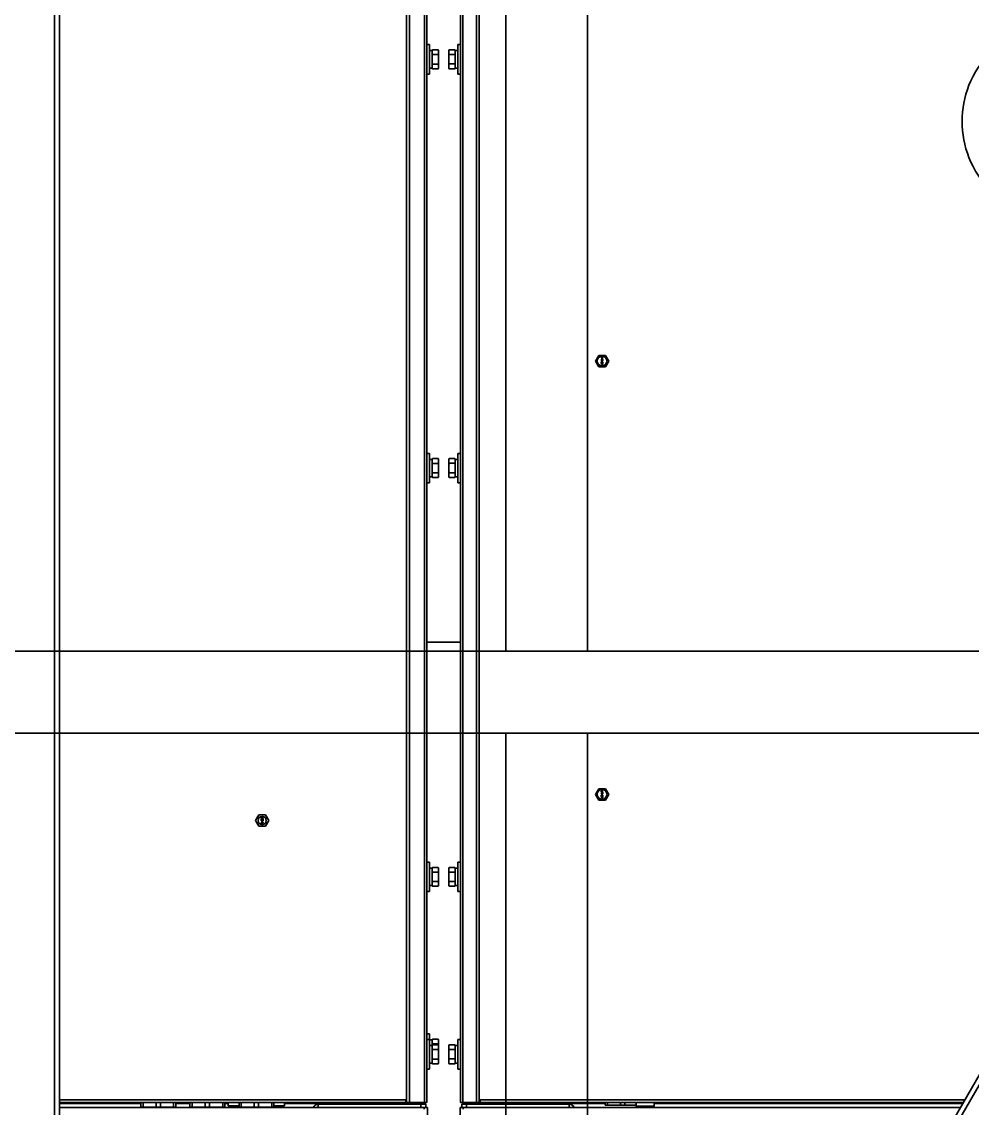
# Model space of a CAD drawing. Header units: millimetres. Extents: x 32496 to 166256, y 3504 to 23939.
# Drawn here: x 75039 to 75620, y 12402 to 13066 of the extents above; entities that cross this region are included whole.
import ezdxf

# ---------------------------------------------------------------- set-up
doc = ezdxf.new("R2010")
doc.units = ezdxf.units.MM
doc.layers.get('0').update_dxf_attribs({"lineweight": 35})

# ---------------------------------------------------------------- blocks, each defined once
blk = doc.blocks.new('DRGTJHYTHRTTR')
at = {"color": 7, "linetype": 'Continuous'}
for p, q in [((57414.04, -50285.69), (57414.04, -49732.69)), ((57464.04, -50285.69), (57464.04, -49732.69)), ((60496.04, -50285.69), (53249.04, -50285.69)), ((60496.04, -50335.69), (53249.04, -50335.69)), ((57414.04, -50735.69), (57414.04, -50335.69)), ((57464.04, -50735.69), (57464.04, -50335.69))]:
    blk.add_line(p, q, dxfattribs=at)
blk = doc.blocks.new('8-1250')
at = {"linetype": 'Continuous'}
for p, q in [((2012.87, -32157.29), (2012.87, -34666.29)), ((2015.87, -32157.29), (2015.87, -34666.29)), ((2228.17, -34566.29), (2228.17, -32553.29)), ((2229.87, -32553.29), (2229.87, -34566.29)), ((2270.87, -34566.29), (2270.87, -32553.29)), ((2272.57, -32553.29), (2272.57, -34566.29)), ((2239.17, -34566.29), (2239.17, -33570.79)), ((2262.57, -33570.79), (2262.57, -34566.29)), ((2240.57, -33680.92), (2240.57, -33925.66)), ((2261.17, -33925.64), (2261.17, -33680.91)), ((3010.87, -33800.26), (2510.87, -34666.29)), ((3010.87, -33806.26), (2514.34, -34666.29)), ((2240.57, -33919.29), (2242.17, -33919.29)), ((2242.17, -33937.29), (2242.17, -33919.29)), ((2261.17, -33919.29), (2259.57, -33919.29)), ((2259.57, -33919.29), (2259.57, -33937.29)), ((2240.57, -33925.66), (2240.57, -33930.92)), ((2242.17, -33922.94), (2243.77, -33922.94)), ((2243.77, -33922.82), (2244.07, -33922.52)), ((2243.77, -33933.76), (2243.77, -33922.82)), ((2244.07, -33922.52), (2247.47, -33922.52)), ((2244.07, -33925.4), (2247.47, -33925.4)), ((2247.77, -33922.82), (2247.47, -33922.52)), ((2247.77, -33933.76), (2247.77, -33922.82)), ((2253.97, -33922.82), (2254.24, -33922.54)), ((2253.97, -33933.76), (2253.97, -33922.82)), ((2254.27, -33922.52), (2254.24, -33922.54)), ((2257.67, -33922.52), (2254.27, -33922.52)), ((2257.67, -33925.36), (2254.27, -33925.36)), ((2257.67, -33922.52), (2257.7, -33922.54)), ((2257.97, -33922.82), (2257.7, -33922.54)), ((2257.97, -33933.76), (2257.97, -33922.82)), ((2259.57, -33922.94), (2257.97, -33922.94)), ((2261.17, -33930.91), (2261.17, -33925.64)), ((2240.57, -33930.92), (2240.57, -34175.66)), ((2242.17, -33933.64), (2243.77, -33933.64)), ((2243.77, -33933.76), (2244.07, -33934.06)), ((2244.07, -33931.18), (2247.47, -33931.18)), ((2244.07, -33934.06), (2247.47, -33934.06)), ((2247.77, -33933.76), (2247.47, -33934.06)), ((2253.97, -33933.76), (2254.24, -33934.03)), ((2257.67, -33931.13), (2254.27, -33931.13)), ((2257.67, -33934.06), (2254.27, -33934.06)), ((2257.97, -33933.76), (2257.7, -33934.03)), ((2259.57, -33933.64), (2257.97, -33933.64)), ((2261.17, -34175.64), (2261.17, -33930.91)), ((2240.57, -33937.29), (2242.17, -33937.29)), ((2261.17, -33937.29), (2259.57, -33937.29)), ((2343.7, -34112.85), (2345.72, -34109.35)), ((2345.72, -34116.35), (2343.7, -34112.85)), ((2349.77, -34109.35), (2345.72, -34109.35)), ((2347.25, -34110.75), (2348.25, -34110.75)), ((2347.25, -34110.87), (2347.25, -34110.75)), ((2348.03, -34110.87), (2347.25, -34110.87)), ((2348.03, -34110.87), (2347.25, -34111.17)), ((2347.25, -34111.33), (2347.25, -34111.17)), ((2347.25, -34111.33), (2348.03, -34111.62)), ((2347.25, -34111.62), (2348.03, -34111.62)), ((2347.25, -34111.75), (2347.25, -34111.62)), ((2348.25, -34111.75), (2347.25, -34111.75)), ((2347.27, -34112.14), (2347.25, -34112.25)), ((2347.25, -34112.35), (2347.25, -34112.25)), ((2347.25, -34112.35), (2347.27, -34112.46)), ((2347.25, -34113.29), (2347.35, -34113.29)), ((2347.25, -34114.04), (2347.25, -34113.29)), ((2347.33, -34112.04), (2347.27, -34112.14)), ((2347.27, -34112.46), (2347.33, -34112.56)), ((2347.42, -34111.98), (2347.33, -34112.04)), ((2347.33, -34112.56), (2347.42, -34112.62)), ((2347.35, -34111.25), (2348.25, -34110.94)), ((2348.25, -34111.56), (2347.35, -34111.25)), ((2347.35, -34112.23), (2347.37, -34112.17)), ((2347.35, -34112.23), (2347.35, -34112.37)), ((2347.37, -34112.44), (2347.35, -34112.37)), ((2347.88, -34113.87), (2347.35, -34113.29)), ((2347.35, -34113.46), (2347.82, -34113.98)), ((2347.35, -34113.46), (2347.35, -34114.04)), ((2347.37, -34112.17), (2347.42, -34112.1)), ((2347.42, -34112.5), (2347.37, -34112.44)), ((2347.52, -34111.94), (2347.42, -34111.98)), ((2347.42, -34112.1), (2347.48, -34112.06)), ((2347.48, -34112.54), (2347.42, -34112.5)), ((2347.42, -34112.62), (2347.52, -34112.67)), ((2347.48, -34112.06), (2347.54, -34112.04)), ((2347.54, -34112.56), (2347.48, -34112.54)), ((2347.67, -34111.92), (2347.52, -34111.94)), ((2347.63, -34112.67), (2347.52, -34112.67)), ((2347.61, -34112.04), (2347.54, -34112.04)), ((2347.54, -34112.56), (2347.61, -34112.56)), ((2347.56, -34112.96), (2347.71, -34112.96)), ((2347.56, -34113), (2347.56, -34112.96)), ((2347.71, -34113), (2347.56, -34113)), ((2347.61, -34112.04), (2347.67, -34112.06)), ((2347.67, -34112.54), (2347.61, -34112.56)), ((2347.63, -34112.83), (2347.61, -34112.85)), ((2347.61, -34112.85), (2347.71, -34112.96)), ((2347.71, -34113), (2347.61, -34113.1)), ((2347.61, -34113.1), (2347.63, -34113.12)), ((2347.63, -34112.67), (2347.74, -34112.62)), ((2347.76, -34112.96), (2347.63, -34112.83)), ((2347.63, -34113.12), (2347.76, -34113)), ((2347.67, -34111.92), (2347.82, -34111.92)), ((2347.67, -34112.06), (2347.71, -34112.1)), ((2347.71, -34112.5), (2347.67, -34112.54)), ((2347.71, -34112.1), (2347.76, -34112.17)), ((2347.76, -34112.44), (2347.71, -34112.5)), ((2347.74, -34112.62), (2347.8, -34112.56)), ((2347.76, -34112.17), (2347.78, -34112.23)), ((2347.78, -34112.37), (2347.76, -34112.44)), ((2347.88, -34112.83), (2347.76, -34112.96)), ((2347.76, -34113), (2347.88, -34113.12)), ((2347.82, -34112.02), (2347.78, -34112.02)), ((2347.86, -34112.14), (2347.78, -34112.02)), ((2347.78, -34112.37), (2347.78, -34112.23)), ((2347.8, -34112.56), (2347.86, -34112.46)), ((2347.8, -34112.96), (2347.91, -34112.85)), ((2347.8, -34112.96), (2347.95, -34112.96)), ((2347.95, -34113), (2347.8, -34113)), ((2347.91, -34113.1), (2347.8, -34113)), ((2347.97, -34111.94), (2347.82, -34111.92)), ((2347.82, -34112.02), (2347.95, -34112.04)), ((2347.88, -34112.25), (2347.86, -34112.14)), ((2347.86, -34112.46), (2347.88, -34112.35)), ((2347.88, -34112.25), (2347.88, -34112.35)), ((2347.91, -34112.85), (2347.88, -34112.83)), ((2347.88, -34113.12), (2347.91, -34113.1)), ((2347.97, -34113.92), (2347.88, -34113.87)), ((2347.95, -34112.04), (2348.01, -34112.06)), ((2347.95, -34112.96), (2347.95, -34113)), ((2348.08, -34111.98), (2347.97, -34111.94)), ((2348.01, -34112.06), (2348.08, -34112.1)), ((2348.08, -34112.48), (2348.01, -34112.52)), ((2348.01, -34112.62), (2348.01, -34112.52)), ((2348.01, -34112.62), (2348.08, -34112.6)), ((2348.1, -34113.33), (2348.01, -34113.31)), ((2348.01, -34113.42), (2348.01, -34113.31)), ((2348.01, -34113.42), (2348.08, -34113.46)), ((2348.08, -34113.87), (2348.01, -34113.92)), ((2348.16, -34112.04), (2348.08, -34111.98)), ((2348.08, -34112.1), (2348.12, -34112.17)), ((2348.12, -34112.42), (2348.08, -34112.48)), ((2348.08, -34112.6), (2348.16, -34112.54)), ((2348.08, -34113.46), (2348.12, -34113.52)), ((2348.12, -34113.81), (2348.08, -34113.87)), ((2348.18, -34113.42), (2348.1, -34113.33)), ((2348.12, -34112.17), (2348.14, -34112.23)), ((2348.14, -34112.35), (2348.12, -34112.42)), ((2348.12, -34113.52), (2348.14, -34113.62)), ((2348.14, -34113.71), (2348.12, -34113.81)), ((2348.14, -34112.35), (2348.14, -34112.23)), ((2348.14, -34113.71), (2348.14, -34113.62)), ((2348.22, -34112.14), (2348.16, -34112.04)), ((2348.16, -34112.54), (2348.22, -34112.44)), ((2348.22, -34113.5), (2348.18, -34113.42)), ((2348.18, -34113.94), (2348.22, -34113.85)), ((2348.25, -34112.25), (2348.22, -34112.14)), ((2348.22, -34112.44), (2348.25, -34112.33)), ((2348.25, -34113.64), (2348.22, -34113.5)), ((2348.22, -34113.85), (2348.25, -34113.73)), ((2348.25, -34110.75), (2348.25, -34110.94)), ((2348.25, -34111.56), (2348.25, -34111.75)), ((2348.25, -34112.25), (2348.25, -34112.33)), ((2348.25, -34113.64), (2348.25, -34113.73)), ((2349.77, -34109.35), (2351.79, -34112.85)), ((2351.79, -34112.85), (2349.77, -34116.35)), ((2345.72, -34116.35), (2349.77, -34116.35)), ((2347.35, -34114.04), (2347.25, -34114.04)), ((2347.27, -34114.46), (2347.25, -34114.58)), ((2347.25, -34114.58), (2347.27, -34114.71)), ((2347.33, -34114.35), (2347.27, -34114.46)), ((2347.27, -34114.71), (2347.33, -34114.81)), ((2347.39, -34114.29), (2347.33, -34114.35)), ((2347.33, -34114.81), (2347.39, -34114.87)), ((2347.35, -34114.58), (2347.37, -34114.48)), ((2347.37, -34114.69), (2347.35, -34114.58)), ((2347.37, -34114.48), (2347.42, -34114.42)), ((2347.42, -34114.75), (2347.37, -34114.69)), ((2347.48, -34114.25), (2347.39, -34114.29)), ((2347.39, -34114.87), (2347.48, -34114.92)), ((2347.42, -34114.42), (2347.54, -34114.33)), ((2347.54, -34114.83), (2347.42, -34114.75)), ((2347.54, -34114.23), (2347.48, -34114.25)), ((2347.48, -34114.92), (2347.54, -34114.94)), ((2347.65, -34114.21), (2347.54, -34114.23)), ((2347.54, -34114.33), (2347.67, -34114.31)), ((2347.67, -34114.85), (2347.54, -34114.83)), ((2347.54, -34114.94), (2347.65, -34114.96)), ((2347.65, -34114.21), (2347.84, -34114.21)), ((2347.84, -34114.96), (2347.65, -34114.96)), ((2347.82, -34114.31), (2347.67, -34114.31)), ((2347.67, -34114.85), (2347.82, -34114.85)), ((2347.82, -34113.98), (2347.88, -34114.02)), ((2347.82, -34114.31), (2347.95, -34114.33)), ((2347.95, -34114.83), (2347.82, -34114.85)), ((2347.95, -34114.23), (2347.84, -34114.21)), ((2347.84, -34114.96), (2347.95, -34114.94)), ((2347.88, -34114.02), (2347.97, -34114.04)), ((2348.01, -34114.25), (2347.95, -34114.23)), ((2347.95, -34114.33), (2348.08, -34114.42)), ((2348.08, -34114.75), (2347.95, -34114.83)), ((2347.95, -34114.94), (2348.01, -34114.92)), ((2347.97, -34113.92), (2348.01, -34113.92)), ((2348.01, -34114.04), (2347.97, -34114.04)), ((2348.01, -34114.04), (2348.1, -34114.02)), ((2348.1, -34114.29), (2348.01, -34114.25)), ((2348.01, -34114.92), (2348.1, -34114.87)), ((2348.08, -34114.42), (2348.12, -34114.48)), ((2348.12, -34114.69), (2348.08, -34114.75)), ((2348.1, -34114.02), (2348.18, -34113.94)), ((2348.16, -34114.35), (2348.1, -34114.29)), ((2348.1, -34114.87), (2348.16, -34114.81)), ((2348.12, -34114.48), (2348.14, -34114.58)), ((2348.14, -34114.58), (2348.12, -34114.69)), ((2348.22, -34114.46), (2348.16, -34114.35)), ((2348.16, -34114.81), (2348.22, -34114.71)), ((2348.25, -34114.58), (2348.22, -34114.46)), ((2348.22, -34114.71), (2348.25, -34114.58)), ((2240.57, -34169.29), (2242.17, -34169.29)), ((2242.17, -34187.29), (2242.17, -34169.29)), ((2242.17, -34172.94), (2243.77, -34172.94)), ((2243.77, -34172.82), (2244.07, -34172.52)), ((2243.77, -34183.76), (2243.77, -34172.82)), ((2244.07, -34172.52), (2247.47, -34172.52)), ((2247.77, -34172.82), (2247.47, -34172.52)), ((2247.77, -34183.76), (2247.77, -34172.82)), ((2253.97, -34172.82), (2254.24, -34172.54)), ((2253.97, -34183.76), (2253.97, -34172.82)), ((2254.27, -34172.52), (2254.24, -34172.54)), ((2257.67, -34172.52), (2254.27, -34172.52)), ((2257.67, -34172.52), (2257.7, -34172.54)), ((2257.97, -34172.82), (2257.7, -34172.54)), ((2257.97, -34183.76), (2257.97, -34172.82)), ((2259.57, -34172.94), (2257.97, -34172.94)), ((2261.17, -34169.29), (2259.57, -34169.29)), ((2259.57, -34169.29), (2259.57, -34187.29)), ((2240.57, -34175.66), (2240.57, -34180.92)), ((2244.07, -34175.4), (2247.47, -34175.4)), ((2257.67, -34175.36), (2254.27, -34175.36)), ((2261.17, -34180.91), (2261.17, -34175.64)), ((2240.57, -34180.92), (2240.57, -34425.66)), ((2242.17, -34183.64), (2243.77, -34183.64)), ((2243.77, -34183.76), (2244.07, -34184.06)), ((2244.07, -34181.18), (2247.47, -34181.18)), ((2244.07, -34184.06), (2247.47, -34184.06)), ((2247.77, -34183.76), (2247.47, -34184.06)), ((2253.97, -34183.76), (2254.24, -34184.03)), ((2257.67, -34181.13), (2254.27, -34181.13)), ((2257.67, -34184.06), (2254.27, -34184.06)), ((2257.97, -34183.76), (2257.7, -34184.03)), ((2259.57, -34183.64), (2257.97, -34183.64)), ((2261.17, -34425.64), (2261.17, -34180.91)), ((2240.57, -34187.29), (2242.17, -34187.29)), ((2261.17, -34187.29), (2259.57, -34187.29)), ((2240.57, -34284.79), (2261.17, -34284.79)), ((2343.7, -34377.85), (2345.72, -34374.35)), ((2345.72, -34381.35), (2343.7, -34377.85)), ((2349.77, -34374.35), (2345.72, -34374.35)), ((2347.25, -34375.75), (2348.25, -34375.75)), ((2347.25, -34375.87), (2347.25, -34375.75)), ((2348.03, -34375.87), (2347.25, -34375.87)), ((2348.03, -34375.87), (2347.25, -34376.17)), ((2347.25, -34376.33), (2347.25, -34376.17)), ((2347.25, -34376.33), (2348.03, -34376.62)), ((2347.25, -34376.62), (2348.03, -34376.62)), ((2347.25, -34376.75), (2347.25, -34376.62)), ((2348.25, -34376.75), (2347.25, -34376.75)), ((2347.27, -34377.14), (2347.25, -34377.25)), ((2347.25, -34377.35), (2347.25, -34377.25)), ((2347.25, -34377.35), (2347.27, -34377.46)), ((2347.25, -34378.29), (2347.35, -34378.29)), ((2347.25, -34379.04), (2347.25, -34378.29)), ((2347.35, -34379.04), (2347.25, -34379.04)), ((2347.27, -34379.46), (2347.25, -34379.58)), ((2347.25, -34379.58), (2347.27, -34379.71)), ((2347.33, -34377.04), (2347.27, -34377.14)), ((2347.27, -34377.46), (2347.33, -34377.56)), ((2347.33, -34379.35), (2347.27, -34379.46)), ((2347.42, -34376.98), (2347.33, -34377.04)), ((2347.33, -34377.56), (2347.42, -34377.62)), ((2347.39, -34379.29), (2347.33, -34379.35)), ((2347.35, -34376.25), (2348.25, -34375.94)), ((2348.25, -34376.56), (2347.35, -34376.25)), ((2347.35, -34377.23), (2347.37, -34377.17)), ((2347.35, -34377.23), (2347.35, -34377.37)), ((2347.37, -34377.44), (2347.35, -34377.37)), ((2347.88, -34378.87), (2347.35, -34378.29)), ((2347.35, -34378.46), (2347.82, -34378.98)), ((2347.35, -34378.46), (2347.35, -34379.04)), ((2347.35, -34379.58), (2347.37, -34379.48)), ((2347.37, -34379.69), (2347.35, -34379.58)), ((2347.37, -34377.17), (2347.42, -34377.1)), ((2347.42, -34377.5), (2347.37, -34377.44)), ((2347.37, -34379.48), (2347.42, -34379.42)), ((2347.48, -34379.25), (2347.39, -34379.29)), ((2347.52, -34376.94), (2347.42, -34376.98)), ((2347.42, -34377.1), (2347.48, -34377.06)), ((2347.48, -34377.54), (2347.42, -34377.5)), ((2347.42, -34377.62), (2347.52, -34377.67)), ((2347.42, -34379.42), (2347.54, -34379.33)), ((2347.48, -34377.06), (2347.54, -34377.04)), ((2347.54, -34377.56), (2347.48, -34377.54)), ((2347.54, -34379.23), (2347.48, -34379.25)), ((2347.67, -34376.92), (2347.52, -34376.94)), ((2347.63, -34377.67), (2347.52, -34377.67)), ((2347.61, -34377.04), (2347.54, -34377.04)), ((2347.54, -34377.56), (2347.61, -34377.56)), ((2347.65, -34379.21), (2347.54, -34379.23)), ((2347.54, -34379.33), (2347.67, -34379.31)), ((2347.56, -34377.96), (2347.71, -34377.96)), ((2347.56, -34378), (2347.56, -34377.96)), ((2347.71, -34378), (2347.56, -34378)), ((2347.61, -34377.04), (2347.67, -34377.06)), ((2347.67, -34377.54), (2347.61, -34377.56)), ((2347.63, -34377.83), (2347.61, -34377.85)), ((2347.61, -34377.85), (2347.71, -34377.96)), ((2347.71, -34378), (2347.61, -34378.1)), ((2347.61, -34378.1), (2347.63, -34378.12)), ((2347.63, -34377.67), (2347.73, -34377.62)), ((2347.76, -34377.96), (2347.63, -34377.83)), ((2347.63, -34378.12), (2347.76, -34378)), ((2347.65, -34379.21), (2347.84, -34379.21)), ((2347.67, -34376.92), (2347.82, -34376.92)), ((2347.67, -34377.06), (2347.71, -34377.1)), ((2347.71, -34377.5), (2347.67, -34377.54)), ((2347.82, -34379.31), (2347.67, -34379.31)), ((2347.71, -34377.1), (2347.76, -34377.17)), ((2347.76, -34377.44), (2347.71, -34377.5)), ((2347.73, -34377.62), (2347.8, -34377.56)), ((2347.76, -34377.17), (2347.78, -34377.23)), ((2347.78, -34377.37), (2347.76, -34377.44)), ((2347.88, -34377.83), (2347.76, -34377.96)), ((2347.76, -34378), (2347.88, -34378.12)), ((2347.82, -34377.02), (2347.78, -34377.02)), ((2347.86, -34377.14), (2347.78, -34377.02)), ((2347.78, -34377.37), (2347.78, -34377.23)), ((2347.8, -34377.56), (2347.86, -34377.46)), ((2347.8, -34377.96), (2347.9, -34377.85)), ((2347.8, -34377.96), (2347.95, -34377.96)), ((2347.95, -34378), (2347.8, -34378)), ((2347.9, -34378.1), (2347.8, -34378)), ((2347.97, -34376.94), (2347.82, -34376.92)), ((2347.82, -34377.02), (2347.95, -34377.04)), ((2347.82, -34378.98), (2347.88, -34379.02)), ((2347.82, -34379.31), (2347.95, -34379.33)), ((2347.95, -34379.23), (2347.84, -34379.21)), ((2347.88, -34377.25), (2347.86, -34377.14)), ((2347.86, -34377.46), (2347.88, -34377.35)), ((2347.88, -34377.25), (2347.88, -34377.35)), ((2347.9, -34377.85), (2347.88, -34377.83)), ((2347.88, -34378.12), (2347.9, -34378.1)), ((2347.97, -34378.92), (2347.88, -34378.87)), ((2347.88, -34379.02), (2347.97, -34379.04)), ((2347.95, -34377.04), (2348.01, -34377.06)), ((2347.95, -34377.96), (2347.95, -34378)), ((2348.01, -34379.25), (2347.95, -34379.23)), ((2347.95, -34379.33), (2348.08, -34379.42)), ((2348.08, -34376.98), (2347.97, -34376.94)), ((2347.97, -34378.92), (2348.01, -34378.92)), ((2348.01, -34379.04), (2347.97, -34379.04)), ((2348.01, -34377.06), (2348.08, -34377.1)), ((2348.08, -34377.48), (2348.01, -34377.52)), ((2348.01, -34377.62), (2348.01, -34377.52)), ((2348.01, -34377.62), (2348.08, -34377.6)), ((2348.1, -34378.33), (2348.01, -34378.31)), ((2348.01, -34378.42), (2348.01, -34378.31)), ((2348.01, -34378.42), (2348.08, -34378.46)), ((2348.08, -34378.87), (2348.01, -34378.92)), ((2348.01, -34379.04), (2348.1, -34379.02)), ((2348.1, -34379.29), (2348.01, -34379.25)), ((2348.16, -34377.04), (2348.08, -34376.98)), ((2348.08, -34377.1), (2348.12, -34377.17)), ((2348.12, -34377.42), (2348.08, -34377.48)), ((2348.08, -34377.6), (2348.16, -34377.54)), ((2348.08, -34378.46), (2348.12, -34378.52)), ((2348.12, -34378.81), (2348.08, -34378.87)), ((2348.08, -34379.42), (2348.12, -34379.48)), ((2348.18, -34378.42), (2348.1, -34378.33)), ((2348.1, -34379.02), (2348.18, -34378.94)), ((2348.16, -34379.35), (2348.1, -34379.29)), ((2348.12, -34377.17), (2348.14, -34377.23)), ((2348.14, -34377.35), (2348.12, -34377.42)), ((2348.12, -34378.52), (2348.14, -34378.62)), ((2348.14, -34378.71), (2348.12, -34378.81)), ((2348.12, -34379.48), (2348.14, -34379.58)), ((2348.14, -34379.58), (2348.12, -34379.69)), ((2348.14, -34377.35), (2348.14, -34377.23)), ((2348.14, -34378.71), (2348.14, -34378.62)), ((2348.22, -34377.14), (2348.16, -34377.04)), ((2348.16, -34377.54), (2348.22, -34377.44)), ((2348.22, -34379.46), (2348.16, -34379.35)), ((2348.22, -34378.5), (2348.18, -34378.42)), ((2348.18, -34378.94), (2348.22, -34378.85)), ((2348.25, -34377.25), (2348.22, -34377.14)), ((2348.22, -34377.44), (2348.25, -34377.33)), ((2348.25, -34378.64), (2348.22, -34378.5)), ((2348.22, -34378.85), (2348.25, -34378.73)), ((2348.25, -34379.58), (2348.22, -34379.46)), ((2348.22, -34379.71), (2348.25, -34379.58)), ((2348.25, -34375.75), (2348.25, -34375.94)), ((2348.25, -34376.56), (2348.25, -34376.75)), ((2348.25, -34377.25), (2348.25, -34377.33)), ((2348.25, -34378.64), (2348.25, -34378.73)), ((2349.77, -34374.35), (2351.79, -34377.85)), ((2351.79, -34377.85), (2349.77, -34381.35)), ((2345.72, -34381.35), (2349.77, -34381.35)), ((2347.27, -34379.71), (2347.33, -34379.81)), ((2347.33, -34379.81), (2347.39, -34379.87)), ((2347.42, -34379.75), (2347.37, -34379.69)), ((2347.39, -34379.87), (2347.48, -34379.92)), ((2347.54, -34379.83), (2347.42, -34379.75)), ((2347.48, -34379.92), (2347.54, -34379.94)), ((2347.67, -34379.85), (2347.54, -34379.83)), ((2347.54, -34379.94), (2347.65, -34379.96)), ((2347.84, -34379.96), (2347.65, -34379.96)), ((2347.67, -34379.85), (2347.82, -34379.85)), ((2347.95, -34379.83), (2347.82, -34379.85)), ((2347.84, -34379.96), (2347.95, -34379.94)), ((2348.08, -34379.75), (2347.95, -34379.83)), ((2347.95, -34379.94), (2348.01, -34379.92)), ((2348.01, -34379.92), (2348.1, -34379.87)), ((2348.12, -34379.69), (2348.08, -34379.75)), ((2348.1, -34379.87), (2348.16, -34379.81)), ((2348.16, -34379.81), (2348.22, -34379.71)), ((2135.83, -34393.79), (2137.85, -34390.29)), ((2141.89, -34390.29), (2137.85, -34390.29)), ((2139.22, -34391.59), (2140.52, -34391.59)), ((2139.22, -34391.75), (2139.22, -34391.59)), ((2140.25, -34391.75), (2139.22, -34391.75)), ((2140.25, -34391.75), (2139.22, -34392.13)), ((2139.22, -34392.35), (2139.22, -34392.13)), ((2139.22, -34392.35), (2140.25, -34392.73)), ((2139.22, -34392.73), (2140.25, -34392.73)), ((2139.22, -34392.89), (2139.22, -34392.73)), ((2140.52, -34392.89), (2139.22, -34392.89)), ((2139.36, -34392.24), (2140.52, -34391.83)), ((2140.52, -34392.65), (2139.36, -34392.24)), ((2140.52, -34391.59), (2140.52, -34391.83)), ((2140.52, -34392.65), (2140.52, -34392.89)), ((2141.89, -34390.29), (2143.91, -34393.79)), ((2137.85, -34397.29), (2135.83, -34393.79)), ((2137.85, -34397.29), (2141.89, -34397.29)), ((2139.25, -34393.4), (2139.22, -34393.54)), ((2139.22, -34393.67), (2139.22, -34393.54)), ((2139.22, -34393.67), (2139.25, -34393.81)), ((2139.22, -34395.06), (2140.3, -34395.06)), ((2139.22, -34395.22), (2139.22, -34395.06)), ((2140.52, -34395.22), (2139.22, -34395.22)), ((2139.22, -34395.43), (2139.36, -34395.43)), ((2139.22, -34396.41), (2139.22, -34395.43)), ((2139.36, -34396.41), (2139.22, -34396.41)), ((2139.33, -34393.27), (2139.25, -34393.4)), ((2139.25, -34393.81), (2139.33, -34393.95)), ((2139.44, -34393.19), (2139.33, -34393.27)), ((2139.33, -34393.95), (2139.44, -34394.03)), ((2139.36, -34393.51), (2139.39, -34393.43)), ((2139.36, -34393.51), (2139.36, -34393.7)), ((2139.39, -34393.78), (2139.36, -34393.7)), ((2140.05, -34396.19), (2139.36, -34395.43)), ((2139.36, -34395.65), (2139.97, -34396.33)), ((2139.36, -34395.65), (2139.36, -34396.41)), ((2139.39, -34393.43), (2139.44, -34393.35)), ((2139.44, -34393.86), (2139.39, -34393.78)), ((2139.58, -34393.13), (2139.44, -34393.19)), ((2139.44, -34393.35), (2139.53, -34393.3)), ((2139.53, -34393.92), (2139.44, -34393.86)), ((2139.44, -34394.03), (2139.58, -34394.08)), ((2139.53, -34393.3), (2139.61, -34393.27)), ((2139.61, -34393.95), (2139.53, -34393.92)), ((2139.78, -34393.11), (2139.58, -34393.13)), ((2139.72, -34394.08), (2139.58, -34394.08)), ((2139.69, -34393.27), (2139.61, -34393.27)), ((2139.61, -34393.95), (2139.69, -34393.95)), ((2139.64, -34394.46), (2139.83, -34394.46)), ((2139.64, -34394.51), (2139.64, -34394.46)), ((2139.83, -34394.51), (2139.64, -34394.51)), ((2139.69, -34393.27), (2139.78, -34393.3)), ((2139.78, -34393.92), (2139.69, -34393.95)), ((2139.72, -34394.3), (2139.69, -34394.32)), ((2139.69, -34394.32), (2139.83, -34394.46)), ((2139.83, -34394.51), (2139.69, -34394.65)), ((2139.69, -34394.65), (2139.72, -34394.68)), ((2139.72, -34394.08), (2139.86, -34394.03)), ((2139.89, -34394.46), (2139.72, -34394.3)), ((2139.72, -34394.68), (2139.89, -34394.51)), ((2139.78, -34393.11), (2139.97, -34393.11)), ((2139.78, -34393.3), (2139.83, -34393.35)), ((2139.83, -34393.86), (2139.78, -34393.92)), ((2139.83, -34393.35), (2139.89, -34393.43)), ((2139.89, -34393.78), (2139.83, -34393.86)), ((2139.86, -34394.03), (2139.94, -34393.95)), ((2139.89, -34393.43), (2139.91, -34393.51)), ((2139.91, -34393.7), (2139.89, -34393.78)), ((2140.05, -34394.3), (2139.89, -34394.46)), ((2139.89, -34394.51), (2140.05, -34394.68)), ((2139.97, -34393.24), (2139.91, -34393.24)), ((2140.02, -34393.4), (2139.91, -34393.24)), ((2139.91, -34393.7), (2139.91, -34393.51)), ((2139.94, -34393.95), (2140.02, -34393.81)), ((2139.94, -34394.46), (2140.08, -34394.32)), ((2139.94, -34394.46), (2140.14, -34394.46)), ((2140.14, -34394.51), (2139.94, -34394.51)), ((2140.08, -34394.65), (2139.94, -34394.51)), ((2140.16, -34393.13), (2139.97, -34393.11)), ((2139.97, -34393.24), (2140.14, -34393.27)), ((2139.97, -34396.33), (2140.05, -34396.38)), ((2140.05, -34393.54), (2140.02, -34393.4)), ((2140.02, -34393.81), (2140.05, -34393.67)), ((2140.05, -34393.54), (2140.05, -34393.67)), ((2140.08, -34394.32), (2140.05, -34394.3)), ((2140.05, -34394.68), (2140.08, -34394.65)), ((2140.16, -34396.25), (2140.05, -34396.19)), ((2140.05, -34396.38), (2140.16, -34396.41)), ((2140.11, -34394.89), (2140.33, -34394.89)), ((2140.11, -34394.89), (2140.3, -34395.06)), ((2140.14, -34393.27), (2140.22, -34393.3)), ((2140.14, -34394.46), (2140.14, -34394.51)), ((2140.3, -34393.19), (2140.16, -34393.13)), ((2140.16, -34396.25), (2140.22, -34396.25)), ((2140.22, -34396.41), (2140.16, -34396.41)), ((2140.22, -34393.3), (2140.3, -34393.35)), ((2140.3, -34393.84), (2140.22, -34393.89)), ((2140.22, -34394.03), (2140.22, -34393.89)), ((2140.22, -34394.03), (2140.3, -34394)), ((2140.33, -34395.49), (2140.22, -34395.46)), ((2140.22, -34395.6), (2140.22, -34395.46)), ((2140.22, -34395.6), (2140.3, -34395.65)), ((2140.3, -34396.19), (2140.22, -34396.25)), ((2140.22, -34396.41), (2140.33, -34396.38)), ((2140.41, -34393.27), (2140.3, -34393.19)), ((2140.3, -34393.35), (2140.36, -34393.43)), ((2140.36, -34393.76), (2140.3, -34393.84)), ((2140.3, -34394), (2140.41, -34393.92)), ((2140.3, -34395.65), (2140.36, -34395.73)), ((2140.36, -34396.11), (2140.3, -34396.19)), ((2140.52, -34395.06), (2140.33, -34394.89)), ((2140.44, -34395.6), (2140.33, -34395.49)), ((2140.33, -34396.38), (2140.44, -34396.27)), ((2140.36, -34393.43), (2140.38, -34393.51)), ((2140.38, -34393.67), (2140.36, -34393.76)), ((2140.36, -34395.73), (2140.38, -34395.87)), ((2140.38, -34395.98), (2140.36, -34396.11)), ((2140.38, -34393.67), (2140.38, -34393.51)), ((2140.38, -34395.98), (2140.38, -34395.87)), ((2140.49, -34393.4), (2140.41, -34393.27)), ((2140.41, -34393.92), (2140.49, -34393.78)), ((2140.49, -34395.71), (2140.44, -34395.6)), ((2140.44, -34396.27), (2140.49, -34396.17)), ((2140.52, -34393.54), (2140.49, -34393.4)), ((2140.49, -34393.78), (2140.52, -34393.65)), ((2140.52, -34395.9), (2140.49, -34395.71)), ((2140.49, -34396.17), (2140.52, -34396)), ((2140.52, -34393.54), (2140.52, -34393.65)), ((2140.52, -34395.06), (2140.52, -34395.22)), ((2140.52, -34395.9), (2140.52, -34396)), ((2143.91, -34393.79), (2141.89, -34397.29)), ((2240.57, -34419.29), (2242.17, -34419.29)), ((2242.17, -34437.29), (2242.17, -34419.29)), ((2261.17, -34419.29), (2259.57, -34419.29)), ((2259.57, -34419.29), (2259.57, -34437.29)), ((2240.57, -34425.66), (2240.57, -34430.92)), ((2242.17, -34422.94), (2243.77, -34422.94)), ((2243.77, -34422.82), (2244.07, -34422.52)), ((2243.77, -34433.76), (2243.77, -34422.82)), ((2244.07, -34422.52), (2247.47, -34422.52)), ((2244.07, -34425.4), (2247.47, -34425.4)), ((2247.77, -34422.82), (2247.47, -34422.52)), ((2247.77, -34433.76), (2247.77, -34422.82)), ((2253.97, -34422.82), (2254.24, -34422.54)), ((2253.97, -34433.76), (2253.97, -34422.82)), ((2254.27, -34422.52), (2254.24, -34422.54)), ((2257.67, -34422.52), (2254.27, -34422.52)), ((2257.67, -34425.36), (2254.27, -34425.36)), ((2257.67, -34422.52), (2257.7, -34422.54)), ((2257.97, -34422.82), (2257.7, -34422.54)), ((2257.97, -34433.76), (2257.97, -34422.82)), ((2259.57, -34422.94), (2257.97, -34422.94)), ((2261.17, -34430.91), (2261.17, -34425.64)), ((2240.57, -34430.92), (2240.57, -34566.29)), ((2244.07, -34431.18), (2247.47, -34431.18)), ((2257.67, -34431.13), (2254.27, -34431.13)), ((2261.17, -34566.29), (2261.17, -34430.91)), ((2240.57, -34437.29), (2242.17, -34437.29)), ((2242.17, -34433.64), (2243.77, -34433.64)), ((2243.77, -34433.76), (2244.07, -34434.06)), ((2244.07, -34434.06), (2247.47, -34434.06)), ((2247.77, -34433.76), (2247.47, -34434.06)), ((2253.97, -34433.76), (2254.24, -34434.03)), ((2257.67, -34434.06), (2254.27, -34434.06)), ((2257.97, -34433.76), (2257.7, -34434.03)), ((2259.57, -34433.64), (2257.97, -34433.64)), ((2261.17, -34437.29), (2259.57, -34437.29)), ((2240.57, -34524.29), (2242.17, -34524.29)), ((2242.17, -34527.79), (2242.17, -34524.29)), ((2240.57, -34527.79), (2242.17, -34527.79)), ((2242.17, -34545.79), (2242.17, -34527.79)), ((2242.17, -34527.94), (2243.77, -34527.94)), ((2242.17, -34531.44), (2243.77, -34531.44)), ((2243.77, -34527.82), (2244.04, -34527.54)), ((2243.77, -34531.32), (2243.77, -34527.82)), ((2243.77, -34531.32), (2244.07, -34531.02)), ((2243.77, -34542.26), (2243.77, -34531.32)), ((2244.07, -34527.52), (2247.47, -34527.52)), ((2244.07, -34530.45), (2247.47, -34530.45)), ((2244.07, -34531.02), (2247.47, -34531.02)), ((2247.77, -34531.32), (2247.47, -34531.02)), ((2247.77, -34527.82), (2247.5, -34527.54)), ((2247.77, -34531.32), (2247.77, -34527.82)), ((2247.77, -34542.26), (2247.77, -34531.32)), ((2253.97, -34531.32), (2254.24, -34531.04)), ((2253.97, -34542.26), (2253.97, -34531.32)), ((2254.27, -34531.02), (2254.24, -34531.04)), ((2257.67, -34531.02), (2254.27, -34531.02)), ((2257.67, -34531.02), (2257.7, -34531.04)), ((2257.97, -34531.32), (2257.7, -34531.04)), ((2257.97, -34542.26), (2257.97, -34531.32)), ((2259.57, -34531.44), (2257.97, -34531.44)), ((2261.17, -34527.79), (2259.57, -34527.79)), ((2259.57, -34527.79), (2259.57, -34545.79)), ((2244.07, -34533.9), (2247.47, -34533.9)), ((2257.67, -34533.86), (2254.27, -34533.86)), ((2240.57, -34545.79), (2242.17, -34545.79)), ((2242.17, -34542.14), (2243.77, -34542.14)), ((2243.77, -34542.26), (2244.07, -34542.56)), ((2244.07, -34539.68), (2247.47, -34539.68)), ((2244.07, -34542.56), (2247.47, -34542.56)), ((2247.77, -34542.26), (2247.47, -34542.56)), ((2253.97, -34542.26), (2254.24, -34542.53)), ((2257.67, -34539.63), (2254.27, -34539.63)), ((2257.67, -34542.56), (2254.27, -34542.56)), ((2257.97, -34542.26), (2257.7, -34542.53)), ((2259.57, -34542.14), (2257.97, -34542.14)), ((2261.17, -34545.79), (2259.57, -34545.79)), ((2015.87, -34564.59), (2227.67, -34564.59)), ((2227.67, -34566.29), (2227.67, -34564.59)), ((2273.07, -34564.59), (2569.59, -34564.59)), ((2273.07, -34566.29), (2273.07, -34564.59)), ((2015.87, -34566.29), (2229.87, -34566.29)), ((2065.71, -34566.79), (2015.87, -34566.79)), ((2015.87, -34569.29), (2240.87, -34569.29)), ((2065.71, -34569.06), (2065.71, -34566.29)), ((2065.71, -34569.06), (2087.04, -34569.06)), ((2067.02, -34569.06), (2067.02, -34566.29)), ((2075.05, -34569.06), (2075.05, -34566.29)), ((2077.69, -34569.06), (2077.69, -34566.29)), ((2085.72, -34569.06), (2085.72, -34566.29)), ((2087.04, -34569.06), (2087.04, -34566.29)), ((2095.71, -34566.79), (2087.04, -34566.79)), ((2095.71, -34569.06), (2095.71, -34566.29)), ((2095.71, -34569.06), (2117.04, -34569.06)), ((2097.02, -34569.06), (2097.02, -34566.29)), ((2105.05, -34569.06), (2105.05, -34566.29)), ((2107.69, -34569.06), (2107.69, -34566.29)), ((2115.72, -34569.06), (2115.72, -34566.29)), ((2117.04, -34569.06), (2117.04, -34566.29)), ((2119.12, -34566.79), (2117.04, -34566.79)), ((2119.12, -34568.29), (2119.12, -34566.29)), ((2119.12, -34568.29), (2125.71, -34568.29)), ((2125.71, -34569.06), (2125.71, -34566.29)), ((2125.71, -34569.06), (2147.04, -34569.06)), ((2127.02, -34569.06), (2127.02, -34566.29)), ((2135.05, -34569.06), (2135.05, -34566.29)), ((2137.69, -34569.06), (2137.69, -34566.29)), ((2145.72, -34569.06), (2145.72, -34566.29)), ((2147.04, -34569.06), (2147.04, -34566.29)), ((2147.04, -34568.29), (2153.62, -34568.29)), ((2153.62, -34568.29), (2153.62, -34566.29)), ((2190.87, -34566.79), (2153.62, -34566.79)), ((2239.87, -34567.29), (2174.07, -34567.29)), ((2174.07, -34569.29), (2174.07, -34567.29)), ((2190.47, -34567.29), (2190.47, -34566.79)), ((2190.87, -34566.79), (2190.87, -34566.29)), ((2191.97, -34567.29), (2191.97, -34566.29)), ((2193.37, -34567.29), (2193.37, -34566.29)), ((2195.87, -34567.29), (2195.87, -34566.29)), ((2210.87, -34567.29), (2210.87, -34566.29)), ((2213.37, -34567.29), (2213.37, -34566.29)), ((2220.37, -34566.29), (2220.37, -34567.29)), ((2229.87, -34566.29), (2240.57, -34566.29)), ((2236.87, -34569.29), (2236.87, -34567.29)), ((2238.87, -34570.29), (2238.87, -34569.29)), ((2239.87, -34567.29), (2239.87, -34569.29)), ((2240.87, -34664.29), (2240.87, -34569.29)), ((2260.87, -34569.29), (2566.88, -34569.29)), ((2260.87, -34664.29), (2260.87, -34569.29)), ((2261.17, -34566.29), (2270.87, -34566.29)), ((2327.67, -34567.29), (2261.87, -34567.29)), ((2261.87, -34569.29), (2261.87, -34567.29)), ((2262.87, -34569.29), (2262.87, -34570.29)), ((2264.87, -34567.29), (2264.87, -34569.29)), ((2270.87, -34566.29), (2568.61, -34566.29)), ((2281.37, -34566.29), (2281.37, -34567.29)), ((2288.37, -34567.29), (2288.37, -34566.29)), ((2290.87, -34567.29), (2290.87, -34566.29)), ((2305.87, -34567.29), (2305.87, -34566.29)), ((2308.37, -34567.29), (2308.37, -34566.29)), ((2310.87, -34566.29), (2310.87, -34566.79)), ((2349.71, -34566.79), (2310.87, -34566.79)), ((2327.67, -34569.29), (2327.67, -34567.29)), ((2349.71, -34567.86), (2349.71, -34566.29)), ((2349.71, -34567.86), (2368.55, -34567.86)), ((2351.02, -34567.86), (2351.02, -34566.29)), ((2359.05, -34567.86), (2359.05, -34566.29)), ((2361.69, -34567.86), (2361.69, -34566.29)), ((2368.55, -34566.29), (2368.55, -34568.49)), ((2368.55, -34568.49), (2379.6, -34568.49)), ((2368.85, -34568.79), (2368.55, -34568.49)), ((2368.85, -34568.79), (2379.3, -34568.79)), ((2379.3, -34568.79), (2379.6, -34568.49)), ((2379.6, -34566.29), (2379.6, -34568.49)), ((2568.32, -34566.79), (2379.6, -34566.79))]:
    blk.add_line(p, q, dxfattribs=at)
for centre, radius in [((2347.75, -34112.85), 3), ((2347.75, -34377.85), 3), ((2139.87, -34393.79), 2.5)]:
    blk.add_circle(centre, radius, dxfattribs=at)
for centre, radius, start, end in [((2245.01, -33925.09), 3.56, 39.13645, 39.50132), ((2246.53, -33931.49), 3.56, 219.13644, 219.50078), ((2256.79, -33931.47), 3.61, 218.71028, 219.13391), ((2258.11, -33930.28), 5.39, 224.12457, 224.56524), ((2253.84, -33930.28), 5.38, 315.43477, 315.87545), ((2255.16, -33931.47), 3.61, 320.8641, 321.28972), ((2245.01, -34175.09), 3.56, 39.13645, 39.50132), ((2246.53, -34181.49), 3.56, 219.13644, 219.50078), ((2256.79, -34181.47), 3.61, 218.71028, 219.13391), ((2258.11, -34180.28), 5.39, 224.12457, 224.56524), ((2253.84, -34180.28), 5.38, 315.43477, 315.87545), ((2255.16, -34181.47), 3.61, 320.8641, 321.28972), ((2245.01, -34425.09), 3.56, 39.13645, 39.50132), ((2246.53, -34431.49), 3.56, 219.13644, 219.50078), ((2256.79, -34431.47), 3.61, 218.71028, 219.13391), ((2258.11, -34430.28), 5.39, 224.12457, 224.56524), ((2253.84, -34430.28), 5.38, 315.43477, 315.87545), ((2255.16, -34431.47), 3.61, 320.8641, 321.28972), ((2246.59, -34530.11), 3.61, 140.86438, 141.29004), ((2247.91, -34531.29), 5.38, 135.4351, 135.87611), ((2243.63, -34531.3), 5.39, 44.1239, 44.56491), ((2244.96, -34530.11), 3.61, 38.70995, 39.13363), ((2245.01, -34533.59), 3.56, 39.13645, 39.50132), ((2246.53, -34539.99), 3.56, 219.13644, 219.50078), ((2256.79, -34539.97), 3.61, 218.71028, 219.13391), ((2258.11, -34538.78), 5.39, 224.12457, 224.56524), ((2253.84, -34538.78), 5.38, 315.43477, 315.87545), ((2255.16, -34539.97), 3.61, 320.8641, 321.28972), ((2174.07, -34570.49), 3.2, 90, 157.85234), ((2220.37, -34564.29), 3, 270, 317.70579), ((2281.37, -34564.29), 3, 222.2942, 270), ((2327.67, -34570.49), 3.2, 22.14766, 90)]:
    blk.add_arc(centre, radius, start, end, dxfattribs=at)
for points, knots in [([(2687.87, -33966.29), (2687.87, -33958.75), (2684.88, -33943.04), (2671.5, -33922.67), (2651.12, -33909.28), (2627.87, -33904.85), (2604.63, -33909.28), (2584.25, -33922.67), (2570.87, -33943.04), (2567.87, -33958.75), (2567.87, -33966.29)], [0, 0, 0, 0, 0.119993, 0.250002, 0.380017, 0.500018, 0.62001, 0.750015, 0.880025, 1, 1, 1, 1]), ([(2243.77, -33922.85), (2243.8, -33922.82), (2243.89, -33922.7), (2243.99, -33922.59), (2244.07, -33922.52)], [0, 0, 0, 0, 0.244558, 1, 1, 1, 1]), ([(2244.07, -33925.4), (2244.05, -33925.38), (2243.94, -33925.27), (2243.84, -33925.16), (2243.77, -33925.07)], [0, 0, 0, 0, 0.255352, 1, 1, 1, 1]), ([(2247.76, -33922.83), (2247.74, -33922.8), (2247.64, -33922.69), (2247.55, -33922.59), (2247.47, -33922.52)], [0, 0, 0, 0, 0.244878, 1, 1, 1, 1]), ([(2247.47, -33925.4), (2247.5, -33925.38), (2247.6, -33925.27), (2247.7, -33925.16), (2247.77, -33925.07)], [0, 0, 0, 0, 0.255353, 1, 1, 1, 1]), ([(2254.24, -33922.54), (2254.22, -33922.57), (2254.13, -33922.66), (2254.04, -33922.76), (2253.97, -33922.84)], [0, 0, 0, 0, 0.255063, 1, 1, 1, 1]), ([(2253.97, -33925.03), (2254, -33925.06), (2254.09, -33925.17), (2254.19, -33925.28), (2254.27, -33925.36)], [0, 0, 0, 0, 0.244408, 1, 1, 1, 1]), ([(2257.97, -33925.03), (2257.95, -33925.06), (2257.85, -33925.17), (2257.75, -33925.28), (2257.67, -33925.36)], [0, 0, 0, 0, 0.244408, 1, 1, 1, 1]), ([(2257.7, -33922.54), (2257.73, -33922.57), (2257.82, -33922.66), (2257.91, -33922.76), (2257.97, -33922.84)], [0, 0, 0, 0, 0.255062, 1, 1, 1, 1]), ([(2243.77, -33931.51), (2243.8, -33931.48), (2243.89, -33931.36), (2243.99, -33931.26), (2244.07, -33931.18)], [0, 0, 0, 0, 0.244558, 1, 1, 1, 1]), ([(2244.07, -33934.06), (2244.05, -33934.04), (2243.95, -33933.94), (2243.85, -33933.83), (2243.79, -33933.75)], [0, 0, 0, 0, 0.255041, 1, 1, 1, 1]), ([(2247.77, -33931.51), (2247.75, -33931.48), (2247.65, -33931.36), (2247.55, -33931.26), (2247.47, -33931.18)], [0, 0, 0, 0, 0.244558, 1, 1, 1, 1]), ([(2247.47, -33934.06), (2247.5, -33934.04), (2247.6, -33933.93), (2247.7, -33933.82), (2247.77, -33933.73)], [0, 0, 0, 0, 0.255353, 1, 1, 1, 1]), ([(2254.27, -33931.13), (2254.25, -33931.16), (2254.14, -33931.27), (2254.04, -33931.38), (2253.97, -33931.47)], [0, 0, 0, 0, 0.255212, 1, 1, 1, 1]), ([(2253.99, -33933.75), (2254.01, -33933.77), (2254.09, -33933.87), (2254.18, -33933.96), (2254.24, -33934.03)], [0, 0, 0, 0, 0.245496, 1, 1, 1, 1]), ([(2257.67, -33931.13), (2257.7, -33931.16), (2257.8, -33931.27), (2257.9, -33931.38), (2257.97, -33931.47)], [0, 0, 0, 0, 0.255211, 1, 1, 1, 1]), ([(2257.96, -33933.75), (2257.94, -33933.77), (2257.85, -33933.87), (2257.77, -33933.96), (2257.7, -33934.03)], [0, 0, 0, 0, 0.245497, 1, 1, 1, 1]), ([(2567.87, -33966.29), (2567.87, -33973.82), (2570.87, -33989.53), (2584.25, -34009.91), (2604.63, -34023.29), (2627.87, -34027.73), (2651.12, -34023.29), (2671.49, -34009.91), (2684.88, -33989.53), (2687.87, -33973.83), (2687.87, -33966.29)], [0, 0, 0, 0, 0.120009, 0.25001, 0.380017, 0.500009, 0.619996, 0.749999, 0.880007, 1, 1, 1, 1]), ([(2243.77, -34172.85), (2243.8, -34172.82), (2243.89, -34172.7), (2243.99, -34172.59), (2244.07, -34172.52)], [0, 0, 0, 0, 0.244558, 1, 1, 1, 1]), ([(2247.76, -34172.83), (2247.74, -34172.8), (2247.64, -34172.69), (2247.55, -34172.59), (2247.47, -34172.52)], [0, 0, 0, 0, 0.244878, 1, 1, 1, 1]), ([(2254.24, -34172.54), (2254.22, -34172.57), (2254.13, -34172.66), (2254.04, -34172.76), (2253.97, -34172.84)], [0, 0, 0, 0, 0.255063, 1, 1, 1, 1]), ([(2257.7, -34172.54), (2257.73, -34172.57), (2257.82, -34172.66), (2257.91, -34172.76), (2257.97, -34172.84)], [0, 0, 0, 0, 0.255062, 1, 1, 1, 1]), ([(2244.07, -34175.4), (2244.05, -34175.38), (2243.94, -34175.27), (2243.84, -34175.16), (2243.77, -34175.07)], [0, 0, 0, 0, 0.255352, 1, 1, 1, 1]), ([(2247.47, -34175.4), (2247.5, -34175.38), (2247.6, -34175.27), (2247.7, -34175.16), (2247.77, -34175.07)], [0, 0, 0, 0, 0.255353, 1, 1, 1, 1]), ([(2253.97, -34175.03), (2254, -34175.06), (2254.09, -34175.17), (2254.19, -34175.28), (2254.27, -34175.36)], [0, 0, 0, 0, 0.244408, 1, 1, 1, 1]), ([(2257.97, -34175.03), (2257.95, -34175.06), (2257.85, -34175.17), (2257.75, -34175.28), (2257.67, -34175.36)], [0, 0, 0, 0, 0.244408, 1, 1, 1, 1]), ([(2243.77, -34181.51), (2243.8, -34181.48), (2243.89, -34181.36), (2243.99, -34181.26), (2244.07, -34181.18)], [0, 0, 0, 0, 0.244558, 1, 1, 1, 1]), ([(2244.07, -34184.06), (2244.05, -34184.04), (2243.95, -34183.94), (2243.85, -34183.83), (2243.79, -34183.75)], [0, 0, 0, 0, 0.255041, 1, 1, 1, 1]), ([(2247.77, -34181.51), (2247.75, -34181.48), (2247.65, -34181.36), (2247.55, -34181.26), (2247.47, -34181.18)], [0, 0, 0, 0, 0.244558, 1, 1, 1, 1]), ([(2247.47, -34184.06), (2247.5, -34184.04), (2247.6, -34183.93), (2247.7, -34183.82), (2247.77, -34183.73)], [0, 0, 0, 0, 0.255353, 1, 1, 1, 1]), ([(2254.27, -34181.13), (2254.25, -34181.16), (2254.14, -34181.27), (2254.04, -34181.38), (2253.97, -34181.47)], [0, 0, 0, 0, 0.255212, 1, 1, 1, 1]), ([(2253.99, -34183.75), (2254.01, -34183.77), (2254.09, -34183.87), (2254.18, -34183.96), (2254.24, -34184.03)], [0, 0, 0, 0, 0.245496, 1, 1, 1, 1]), ([(2257.67, -34181.13), (2257.7, -34181.16), (2257.8, -34181.27), (2257.9, -34181.38), (2257.97, -34181.47)], [0, 0, 0, 0, 0.255211, 1, 1, 1, 1]), ([(2257.96, -34183.75), (2257.94, -34183.77), (2257.85, -34183.87), (2257.77, -34183.96), (2257.7, -34184.03)], [0, 0, 0, 0, 0.245497, 1, 1, 1, 1]), ([(2243.77, -34422.85), (2243.8, -34422.82), (2243.89, -34422.7), (2243.99, -34422.59), (2244.07, -34422.52)], [0, 0, 0, 0, 0.244558, 1, 1, 1, 1]), ([(2244.07, -34425.4), (2244.05, -34425.38), (2243.94, -34425.27), (2243.84, -34425.16), (2243.77, -34425.07)], [0, 0, 0, 0, 0.255352, 1, 1, 1, 1]), ([(2247.76, -34422.83), (2247.74, -34422.8), (2247.64, -34422.69), (2247.55, -34422.59), (2247.47, -34422.52)], [0, 0, 0, 0, 0.244878, 1, 1, 1, 1]), ([(2247.47, -34425.4), (2247.5, -34425.38), (2247.6, -34425.27), (2247.7, -34425.16), (2247.77, -34425.07)], [0, 0, 0, 0, 0.255353, 1, 1, 1, 1]), ([(2254.24, -34422.54), (2254.22, -34422.57), (2254.13, -34422.66), (2254.04, -34422.76), (2253.97, -34422.84)], [0, 0, 0, 0, 0.255063, 1, 1, 1, 1]), ([(2253.97, -34425.03), (2254, -34425.06), (2254.09, -34425.17), (2254.19, -34425.28), (2254.27, -34425.36)], [0, 0, 0, 0, 0.244408, 1, 1, 1, 1]), ([(2257.97, -34425.03), (2257.95, -34425.06), (2257.85, -34425.17), (2257.75, -34425.28), (2257.67, -34425.36)], [0, 0, 0, 0, 0.244408, 1, 1, 1, 1]), ([(2257.7, -34422.54), (2257.73, -34422.57), (2257.82, -34422.66), (2257.91, -34422.76), (2257.97, -34422.84)], [0, 0, 0, 0, 0.255062, 1, 1, 1, 1]), ([(2243.77, -34431.51), (2243.8, -34431.48), (2243.89, -34431.36), (2243.99, -34431.26), (2244.07, -34431.18)], [0, 0, 0, 0, 0.244558, 1, 1, 1, 1]), ([(2247.77, -34431.51), (2247.75, -34431.48), (2247.65, -34431.36), (2247.55, -34431.26), (2247.47, -34431.18)], [0, 0, 0, 0, 0.244558, 1, 1, 1, 1]), ([(2254.27, -34431.13), (2254.25, -34431.16), (2254.14, -34431.27), (2254.04, -34431.38), (2253.97, -34431.47)], [0, 0, 0, 0, 0.255212, 1, 1, 1, 1]), ([(2257.67, -34431.13), (2257.7, -34431.16), (2257.8, -34431.27), (2257.9, -34431.38), (2257.97, -34431.47)], [0, 0, 0, 0, 0.255211, 1, 1, 1, 1]), ([(2244.07, -34434.06), (2244.05, -34434.04), (2243.95, -34433.94), (2243.85, -34433.83), (2243.79, -34433.75)], [0, 0, 0, 0, 0.255041, 1, 1, 1, 1]), ([(2247.47, -34434.06), (2247.5, -34434.04), (2247.6, -34433.93), (2247.7, -34433.82), (2247.77, -34433.73)], [0, 0, 0, 0, 0.255353, 1, 1, 1, 1]), ([(2253.99, -34433.75), (2254.01, -34433.77), (2254.09, -34433.87), (2254.18, -34433.96), (2254.24, -34434.03)], [0, 0, 0, 0, 0.245496, 1, 1, 1, 1]), ([(2257.96, -34433.75), (2257.94, -34433.77), (2257.85, -34433.87), (2257.77, -34433.96), (2257.7, -34434.03)], [0, 0, 0, 0, 0.245497, 1, 1, 1, 1]), ([(2244.07, -34530.45), (2244.05, -34530.42), (2243.94, -34530.31), (2243.84, -34530.2), (2243.77, -34530.11)], [0, 0, 0, 0, 0.255211, 1, 1, 1, 1]), ([(2243.77, -34531.35), (2243.8, -34531.32), (2243.89, -34531.2), (2243.99, -34531.09), (2244.07, -34531.02)], [0, 0, 0, 0, 0.244558, 1, 1, 1, 1]), ([(2243.79, -34527.83), (2243.81, -34527.81), (2243.89, -34527.71), (2243.98, -34527.61), (2244.04, -34527.55)], [0, 0, 0, 0, 0.245498, 1, 1, 1, 1]), ([(2247.47, -34530.45), (2247.5, -34530.42), (2247.6, -34530.31), (2247.7, -34530.2), (2247.77, -34530.11)], [0, 0, 0, 0, 0.255211, 1, 1, 1, 1]), ([(2247.76, -34531.33), (2247.74, -34531.3), (2247.64, -34531.19), (2247.55, -34531.09), (2247.47, -34531.02)], [0, 0, 0, 0, 0.244878, 1, 1, 1, 1]), ([(2247.76, -34527.83), (2247.74, -34527.81), (2247.65, -34527.71), (2247.57, -34527.61), (2247.5, -34527.55)], [0, 0, 0, 0, 0.245496, 1, 1, 1, 1]), ([(2254.24, -34531.04), (2254.22, -34531.07), (2254.13, -34531.16), (2254.04, -34531.26), (2253.97, -34531.34)], [0, 0, 0, 0, 0.255063, 1, 1, 1, 1]), ([(2257.7, -34531.04), (2257.73, -34531.07), (2257.82, -34531.16), (2257.91, -34531.26), (2257.97, -34531.34)], [0, 0, 0, 0, 0.255062, 1, 1, 1, 1]), ([(2244.07, -34533.9), (2244.05, -34533.88), (2243.94, -34533.77), (2243.84, -34533.66), (2243.77, -34533.57)], [0, 0, 0, 0, 0.255352, 1, 1, 1, 1]), ([(2247.47, -34533.9), (2247.5, -34533.88), (2247.6, -34533.77), (2247.7, -34533.66), (2247.77, -34533.57)], [0, 0, 0, 0, 0.255353, 1, 1, 1, 1]), ([(2253.97, -34533.53), (2254, -34533.56), (2254.09, -34533.67), (2254.19, -34533.78), (2254.27, -34533.86)], [0, 0, 0, 0, 0.244408, 1, 1, 1, 1]), ([(2257.97, -34533.53), (2257.95, -34533.56), (2257.85, -34533.67), (2257.75, -34533.78), (2257.67, -34533.86)], [0, 0, 0, 0, 0.244408, 1, 1, 1, 1]), ([(2243.77, -34540.01), (2243.8, -34539.98), (2243.89, -34539.86), (2243.99, -34539.76), (2244.07, -34539.68)], [0, 0, 0, 0, 0.244558, 1, 1, 1, 1]), ([(2244.07, -34542.56), (2244.05, -34542.54), (2243.95, -34542.44), (2243.85, -34542.33), (2243.79, -34542.25)], [0, 0, 0, 0, 0.255041, 1, 1, 1, 1]), ([(2247.77, -34540.01), (2247.75, -34539.98), (2247.65, -34539.86), (2247.55, -34539.76), (2247.47, -34539.68)], [0, 0, 0, 0, 0.244558, 1, 1, 1, 1]), ([(2247.47, -34542.56), (2247.5, -34542.54), (2247.6, -34542.43), (2247.7, -34542.32), (2247.77, -34542.23)], [0, 0, 0, 0, 0.255353, 1, 1, 1, 1]), ([(2254.27, -34539.63), (2254.25, -34539.66), (2254.14, -34539.77), (2254.04, -34539.88), (2253.97, -34539.97)], [0, 0, 0, 0, 0.255212, 1, 1, 1, 1]), ([(2253.99, -34542.25), (2254.01, -34542.27), (2254.09, -34542.37), (2254.18, -34542.46), (2254.24, -34542.53)], [0, 0, 0, 0, 0.245496, 1, 1, 1, 1]), ([(2257.67, -34539.63), (2257.7, -34539.66), (2257.8, -34539.77), (2257.9, -34539.88), (2257.97, -34539.97)], [0, 0, 0, 0, 0.255211, 1, 1, 1, 1]), ([(2257.96, -34542.25), (2257.94, -34542.27), (2257.85, -34542.37), (2257.77, -34542.46), (2257.7, -34542.53)], [0, 0, 0, 0, 0.245497, 1, 1, 1, 1]), ([(2069.17, -34569.16), (2069.17, -34569.16), (2069.16, -34569.16), (2069.17, -34569.15), (2069.17, -34569.15)], [0, 0, 0, 0, 0.500735, 1, 1, 1, 1]), ([(2099.17, -34569.16), (2099.17, -34569.16), (2099.16, -34569.16), (2099.17, -34569.15), (2099.17, -34569.15)], [0, 0, 0, 0, 0.500735, 1, 1, 1, 1]), ([(2129.17, -34569.16), (2129.17, -34569.16), (2129.16, -34569.16), (2129.17, -34569.15), (2129.17, -34569.15)], [0, 0, 0, 0, 0.500735, 1, 1, 1, 1]), ([(2353.17, -34567.96), (2353.17, -34567.96), (2353.16, -34567.96), (2353.17, -34567.95), (2353.17, -34567.95)], [0, 0, 0, 0, 0.500735, 1, 1, 1, 1]), ([(2367.58, -34568.47), (2367.58, -34568.46), (2367.58, -34568.46), (2367.58, -34568.46), (2367.58, -34568.45)], [0, 0, 0, 0, 0.500641, 1, 1, 1, 1])]:
    blk.add_open_spline(points, degree=3, knots=knots, dxfattribs=at)
for points in [[(2243.77, -33926.06), (2243.86, -33925.84), (2243.96, -33925.62), (2244.07, -33925.4)], [(2247.77, -33926.06), (2247.68, -33925.84), (2247.58, -33925.62), (2247.47, -33925.4)], [(2254.27, -33925.36), (2254.16, -33925.57), (2254.06, -33925.79), (2253.97, -33926.02)], [(2257.67, -33925.36), (2257.78, -33925.57), (2257.88, -33925.79), (2257.97, -33926.02)], [(2244.07, -33931.18), (2243.96, -33930.96), (2243.86, -33930.74), (2243.77, -33930.52)], [(2247.47, -33931.18), (2247.58, -33930.96), (2247.68, -33930.74), (2247.77, -33930.52)], [(2253.97, -33930.47), (2254.06, -33930.7), (2254.16, -33930.92), (2254.27, -33931.13)], [(2257.97, -33930.47), (2257.88, -33930.7), (2257.78, -33930.92), (2257.67, -33931.13)], [(2243.77, -34176.06), (2243.86, -34175.84), (2243.96, -34175.62), (2244.07, -34175.4)], [(2247.77, -34176.06), (2247.68, -34175.84), (2247.58, -34175.62), (2247.47, -34175.4)], [(2254.27, -34175.36), (2254.16, -34175.57), (2254.06, -34175.79), (2253.97, -34176.02)], [(2257.67, -34175.36), (2257.78, -34175.57), (2257.88, -34175.79), (2257.97, -34176.02)], [(2244.07, -34181.18), (2243.96, -34180.96), (2243.86, -34180.74), (2243.77, -34180.52)], [(2247.47, -34181.18), (2247.58, -34180.96), (2247.68, -34180.74), (2247.77, -34180.52)], [(2253.97, -34180.47), (2254.06, -34180.7), (2254.16, -34180.92), (2254.27, -34181.13)], [(2257.97, -34180.47), (2257.88, -34180.7), (2257.78, -34180.92), (2257.67, -34181.13)], [(2243.77, -34426.06), (2243.86, -34425.84), (2243.96, -34425.62), (2244.07, -34425.4)], [(2247.77, -34426.06), (2247.68, -34425.84), (2247.58, -34425.62), (2247.47, -34425.4)], [(2254.27, -34425.36), (2254.16, -34425.57), (2254.06, -34425.79), (2253.97, -34426.02)], [(2257.67, -34425.36), (2257.78, -34425.57), (2257.88, -34425.79), (2257.97, -34426.02)], [(2244.07, -34431.18), (2243.96, -34430.96), (2243.86, -34430.74), (2243.77, -34430.52)], [(2247.47, -34431.18), (2247.58, -34430.96), (2247.68, -34430.74), (2247.77, -34430.52)], [(2253.97, -34430.47), (2254.06, -34430.7), (2254.16, -34430.92), (2254.27, -34431.13)], [(2257.97, -34430.47), (2257.88, -34430.7), (2257.78, -34430.92), (2257.67, -34431.13)], [(2243.77, -34531.11), (2243.86, -34530.88), (2243.96, -34530.66), (2244.07, -34530.45)], [(2247.77, -34531.11), (2247.68, -34530.88), (2247.58, -34530.66), (2247.47, -34530.45)], [(2243.77, -34534.56), (2243.86, -34534.34), (2243.96, -34534.12), (2244.07, -34533.9)], [(2244.07, -34539.68), (2243.96, -34539.46), (2243.86, -34539.24), (2243.77, -34539.02)], [(2247.77, -34534.56), (2247.68, -34534.34), (2247.58, -34534.12), (2247.47, -34533.9)], [(2247.47, -34539.68), (2247.58, -34539.46), (2247.68, -34539.24), (2247.77, -34539.02)], [(2254.27, -34533.86), (2254.16, -34534.07), (2254.06, -34534.29), (2253.97, -34534.52)], [(2253.97, -34538.97), (2254.06, -34539.2), (2254.16, -34539.42), (2254.27, -34539.63)], [(2257.67, -34533.86), (2257.78, -34534.07), (2257.88, -34534.29), (2257.97, -34534.52)], [(2257.97, -34538.97), (2257.88, -34539.2), (2257.78, -34539.42), (2257.67, -34539.63)]]:
    blk.add_open_spline(points, degree=3, dxfattribs=at)

msp = doc.modelspace()

# ---------------------------------------------------------------- block references
at = {"color": 6}
msp.add_blockref('8-1250', (73046.131, 46971.457), dxfattribs=at)
msp.add_blockref('DRGTJHYTHRTTR', (17920.951, 62966.819))

doc.saveas('drawing.dxf')
